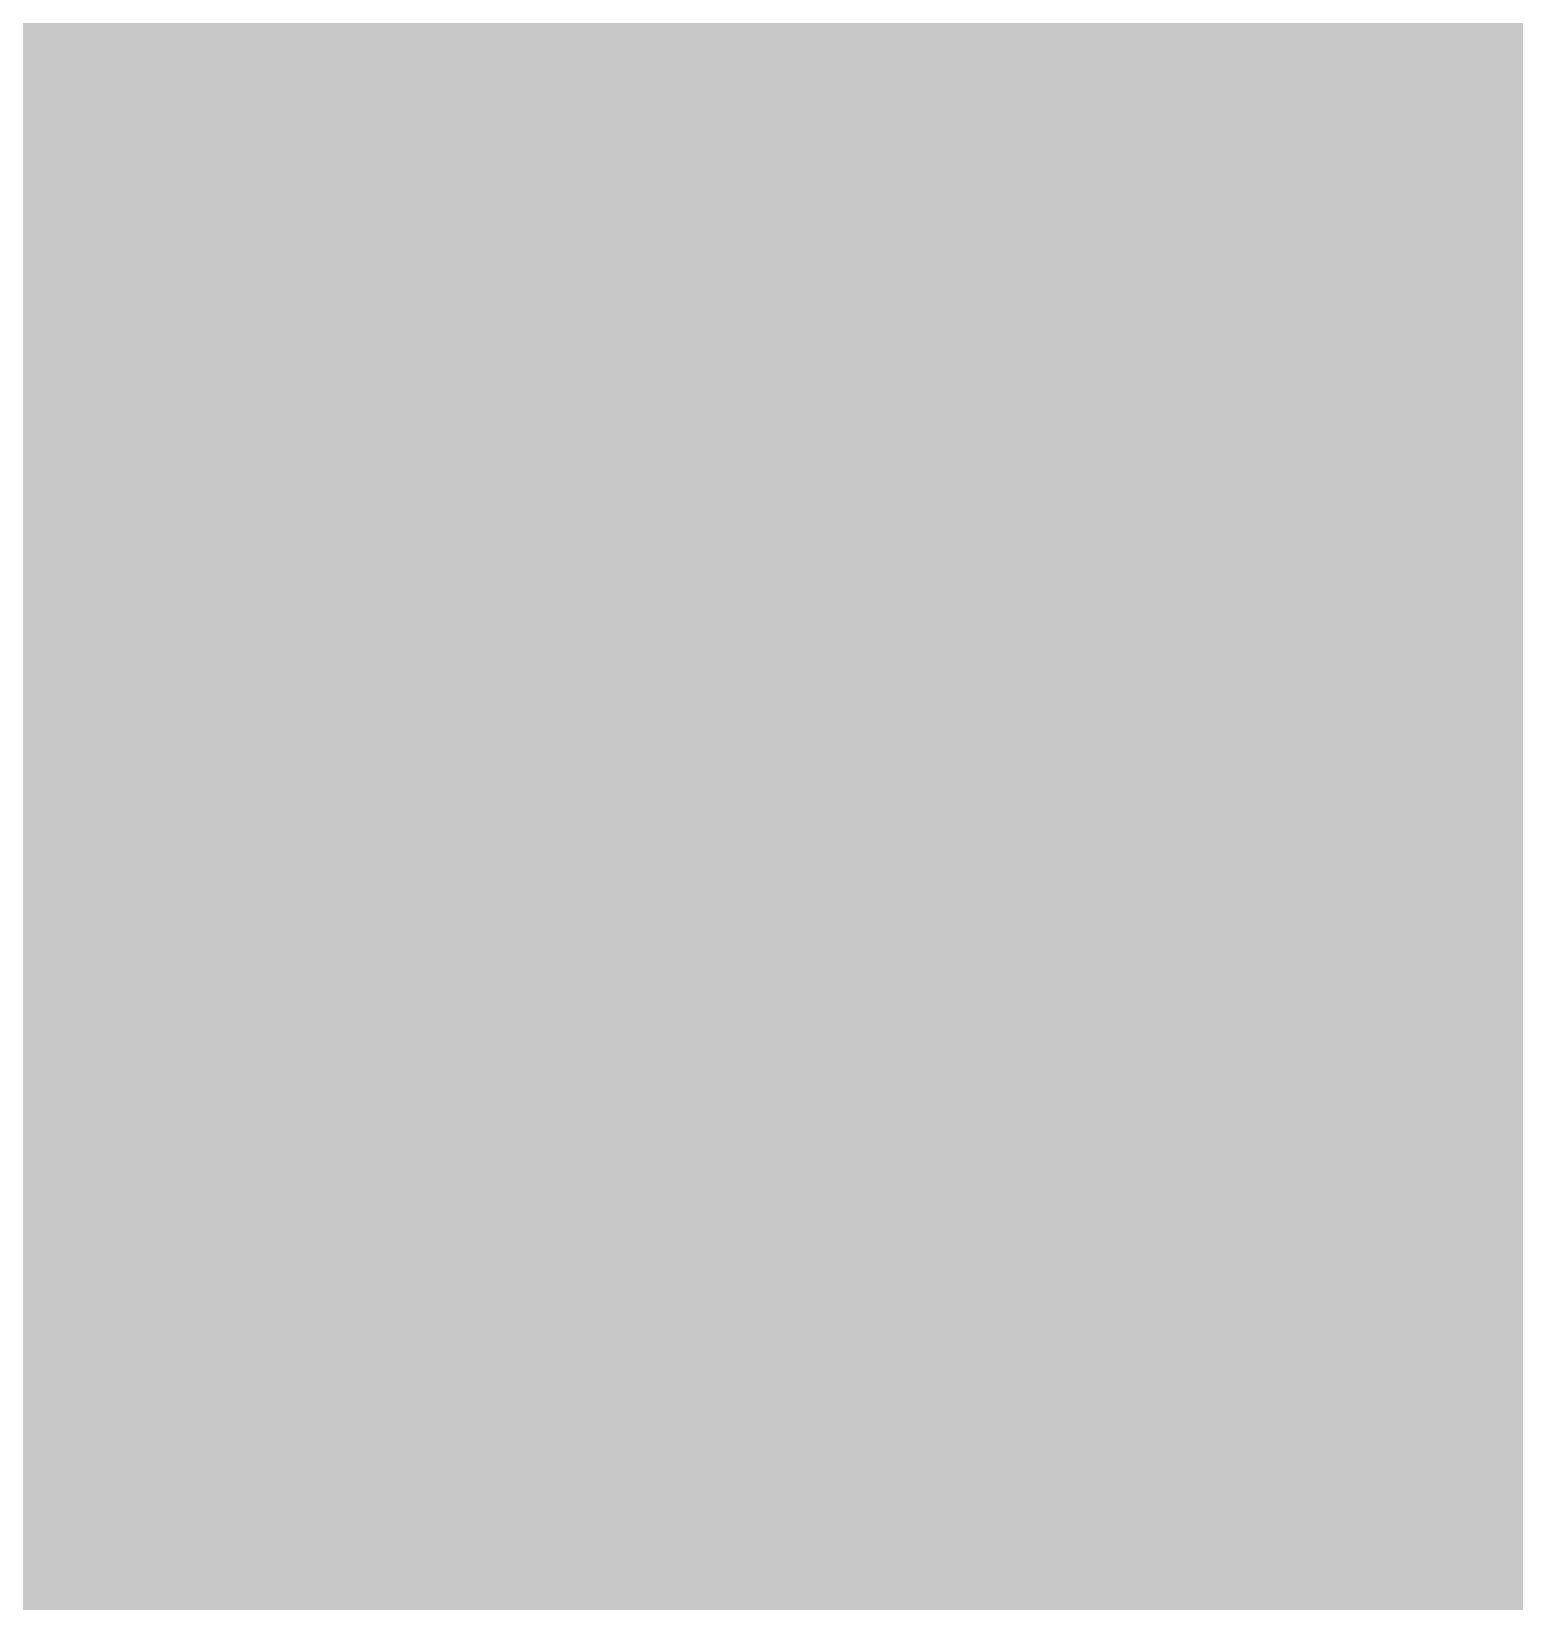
# Model space of a CAD drawing. Header units: inches. Extents: x 1808 to 3386, y -164 to 1857.
# Drawn here: x 1922.8 to 1980.4, y 1569.3 to 1630.3 of the extents above; entities that cross this region are included whole.
import ezdxf

# ---------------------------------------------------------------- set-up
doc = ezdxf.new("R2010")
doc.units = ezdxf.units.IN
doc.header["$MEASUREMENT"] = 0
doc.layers.add('A-CLNG-PATT', color=13, linetype='Continuous', lineweight=18)
doc.layers.add('A-DETL-GENF', color=92, linetype='Continuous', lineweight=9)

msp = doc.modelspace()

# ---------------------------------------------------------------- hatches: boundary and pattern name
at = {"layer": 'A-CLNG-PATT'}
h = msp.add_hatch(dxfattribs=at)
h.set_pattern_fill('FP_34', color=256, style=0, pattern_type=2)
h.set_pattern_definition([(0, (0, 0), (7.68, 1.92), [0.634, -5.126, 0.634, -5.126, -30.72]), (0, (0, 0), (7.68, 1.92), [-11.52, 0.634, -10.886, 0.634, -5.126, -13.44]), (0, (0, 0), (7.68, 1.92), [-28.8, 0.634, -3.206, 0.634, -8.966]), (120, (2.88, 0.96), (-5.5027688, 5.6910751), [0.634, -5.126, 0.634, -5.126, -30.72]), (120, (2.88, 0.96), (-5.5027688, 5.6910751), [-11.52, 0.634, -10.886, 0.634, -5.126, -13.44]), (120, (2.88, 0.96), (-5.5027688, 5.6910751), [-28.8, 0.634, -3.206, 0.634, -8.966]), (240, (3.84, 4.8), (-2.1772312, -7.6110751), [0.634, -5.126, 0.634, -5.126, -30.72]), (240, (3.84, 4.8), (-2.1772312, -7.6110751), [-11.52, 0.634, -10.886, 0.634, -5.126, -13.44]), (240, (3.84, 4.8), (-2.1772312, -7.6110751), [-28.8, 0.634, -3.206, 0.634, -8.966])])
h.paths.add_polyline_path([(1819.629, 1353.284), (1933.004, 1353.284), (1933.004, 1354.034), (1968.685, 1354.034), (1944.201, 1378.517), (1945.173, 1379.49), (1970.629, 1354.034), (1972.254, 1354.034), (1972.254, 1353.284), (1972.356, 1353.284), (1972.356, 1443.703), (1819.629, 1443.703), (1819.629, 1401.937)], flags=0)
h.paths.add_polyline_path([(1974.669, 1448.703), (1985.879, 1448.703), (1985.86, 1844.853), (1913.896, 1844.853), (1913.896, 1836.603), (1899.927, 1836.603), (1899.927, 1844.853), (1828.129, 1844.853), (1828.129, 1833.603), (1819.629, 1833.603), (1819.629, 1665.603), (1829.879, 1665.603), (1829.879, 1660.603), (1844.879, 1660.603), (1844.879, 1610.853), (1819.629, 1610.853), (1819.629, 1449.703), (1921.629, 1449.703), (1921.629, 1459.537), (1951.629, 1459.537), (1951.629, 1449.703), (1974.669, 1449.703)], flags=0)
at = {"layer": 'A-DETL-GENF'}
h = msp.add_hatch(color=9, dxfattribs=at)
h.paths.add_polyline_path([(1978.192, 937.341), (1996.893, 937.341), (1994.383, 969.253), (1979.504, 969.253), (1979.504, 968.503), (1978.004, 968.503), (1978.004, 969.253), (1941.754, 969.253), (1941.754, 968.503), (1940.254, 968.503), (1940.254, 969.253), (1819.629, 969.253), (1819.629, 937.341), (1978.004, 937.341)], flags=0)
h.paths.add_polyline_path([(2230.29, 937.341), (2492.607, 937.341), (2492.607, 1207.728), (2411.829, 1207.728), (2411.829, 1057.592), (2381.704, 1057.592), (2381.704, 995.155), (2146.629, 995.155), (2146.629, 937.341)], flags=0)
h.paths.add_polyline_path([(2138.554, 937.341), (2140.629, 937.341), (2140.629, 968.384), (2125.261, 968.384), (2126.83, 937.341), (2138.263, 937.341)], flags=0)
h.paths.add_polyline_path([(2118.95, 937.341), (2120.823, 937.341), (2119.101, 971.384), (2000.234, 971.384), (2002.912, 937.341), (2099.132, 937.341)], flags=0)
h.paths.add_polyline_path([(2143.129, 974.384), (2143.129, 995.155), (2139.379, 995.155), (2139.379, 974.384), (2142.851, 974.384)], flags=0)
h.paths.add_polyline_path([(1907.666, 975.253), (1929.629, 975.253), (1929.629, 977.628), (1928.879, 977.628), (1928.879, 979.128), (1930.379, 979.128), (1930.379, 979.628), (1931.879, 979.628), (1931.879, 979.128), (1935.629, 979.128), (1935.629, 1009.378), (1931.879, 1009.378), (1931.879, 1008.878), (1930.379, 1008.878), (1930.379, 1009.378), (1928.879, 1009.378), (1928.879, 1010.878), (1929.629, 1010.878), (1929.629, 1025.328), (1911.129, 1025.328), (1911.129, 1041.578), (1916.129, 1041.578), (1916.129, 1133.078), (1819.629, 1133.078), (1819.629, 975.253), (1880.534, 975.253)], flags=0)
h.paths.add_polyline_path([(1956.922, 1041.578), (2011.629, 1041.578), (2011.629, 1258.734), (1922.129, 1258.734), (1922.129, 1154.953), (2010.629, 1154.953), (2010.629, 1146.953), (1922.129, 1146.953), (1922.129, 1041.578), (1935.629, 1041.578)], flags=0)
h.paths.add_polyline_path([(1916.129, 1137.078), (1916.129, 1160.678), (1819.629, 1160.678), (1819.629, 1137.078), (1902.985, 1137.078)], flags=0)
h.paths.add_polyline_path([(1819.629, 1164.678), (1916.129, 1164.678), (1916.129, 1258.734), (1911.629, 1258.734), (1911.629, 1275.921), (1926.629, 1275.921), (1926.629, 1309.659), (1925.879, 1309.659), (1925.879, 1311.159), (1926.629, 1311.159), (1926.629, 1341.409), (1925.879, 1341.409), (1925.879, 1342.909), (1926.629, 1342.909), (1926.629, 1347.284), (1819.629, 1347.284), (1819.629, 1169.639)], flags=0)
h.paths.add_polyline_path([(2002.171, 1264.734), (2011.629, 1264.734), (2011.629, 1296.453), (1976.106, 1296.453), (1976.106, 1295.703), (1974.606, 1295.703), (1974.606, 1296.453), (1944.356, 1296.453), (1944.356, 1295.703), (1942.856, 1295.703), (1942.856, 1296.453), (1932.629, 1296.453), (1932.629, 1275.921), (1973.629, 1275.921), (1973.629, 1264.734), (1979.911, 1264.734)], flags=0)
h.paths.add_polyline_path([(1819.629, 1353.284), (1972.356, 1353.284), (1972.356, 1443.703), (1819.629, 1443.703), (1819.629, 1401.937)], flags=0)
h.paths.add_polyline_path([(1972.356, 1448.703), (1985.826, 1448.707), (1985.826, 1844.703), (1913.896, 1844.703), (1913.896, 1836.603), (1899.927, 1836.603), (1899.927, 1844.703), (1828.129, 1844.703), (1828.129, 1833.603), (1819.629, 1833.603), (1819.629, 1665.603), (1829.879, 1665.603), (1829.879, 1660.603), (1844.879, 1660.603), (1844.879, 1610.853), (1819.629, 1610.853), (1819.629, 1449.703), (1921.629, 1449.703), (1921.629, 1459.537), (1951.629, 1459.537), (1951.629, 1449.703), (1972.356, 1449.703), (1972.356, 1448.865)], flags=0)

doc.saveas('drawing.dxf')
